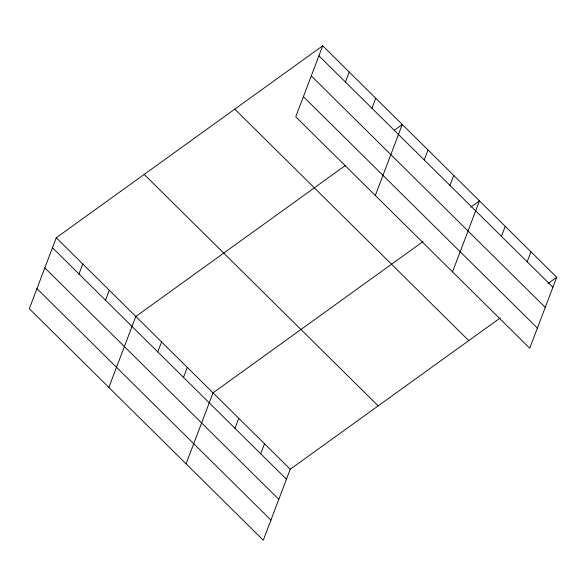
<?xml version="1.0" encoding="UTF-8"?>
<svg xmlns="http://www.w3.org/2000/svg" width="586" height="586" viewBox="0 0 586 586"><rect width="100%" height="100%" fill="white"/><g stroke="black" fill="none" stroke-linecap="round" stroke-linejoin="round"><path stroke-width="0.88" d="M322.71 45.789L295.747 116.768L529.737 348.238L556.7 277.259L322.71 45.789L56.263 237.762L29.3 308.741L263.29 540.211L290.253 469.232L500.283 317.912M78.985 273.984L82.78 263.993M105.502 300.222L109.304 290.231M108.857 387.441L135.82 316.462L345.11 165.67M157.766 351.915L161.56 341.924M183.506 377.377L187.3 367.385M186.077 463.826L213.04 392.847L423.063 241.527M345.432 82.018L349.227 72.027M234.979 428.3L238.773 418.309M371.949 108.249L375.743 98.258M260.719 453.762L264.513 443.77M375.304 195.468L402.267 124.488L394.202 130.297M424.213 159.941L428.007 149.95M449.945 185.403L453.74 175.412M452.524 271.853L479.48 200.873L470.69 207.21M501.426 236.326L505.22 226.335M527.166 261.788L530.96 251.797M547.91 283.595L556.7 277.259M318.916 55.78L552.906 287.25M311.269 75.909L545.258 307.379M303.387 96.646L537.384 328.109M234.781 109.143L468.771 340.613M144.185 174.416L378.182 405.878M56.263 237.762L290.253 469.232M52.469 247.753L286.459 479.223M44.822 267.875L278.811 499.345M36.947 288.612L270.937 520.082"/></g></svg>
